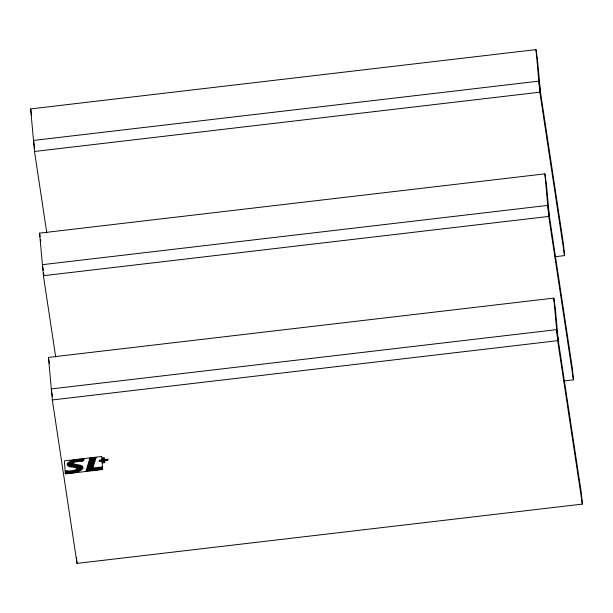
<?xml version="1.0" encoding="UTF-8"?>
<svg xmlns="http://www.w3.org/2000/svg" width="613" height="613" viewBox="0 0 613 613"><rect width="100%" height="100%" fill="white"/><g stroke="black" fill="none" stroke-linecap="round" stroke-linejoin="round"><path stroke-width="0.92" d="M67.039 464.593L67.56 462.915M65.262 473.267L66.104 470.546M67.614 465.665L68.748 461.995M66.158 473.29L66.978 470.623M68.319 466.294L69.859 461.298M67.055 473.305L67.859 470.707M69.116 466.623L70.916 460.807M67.943 473.328L68.733 470.784M69.943 466.868L71.928 460.447M68.848 473.32L69.644 470.753M70.794 467.022L72.924 460.133M69.775 473.251L70.556 470.707M71.66 467.144L73.897 459.903M72.533 467.236L74.855 459.712M71.621 473.113L72.418 470.508M73.399 467.344L74.418 464.049M74.955 462.309L75.805 459.566M72.541 473.044L73.368 470.347M74.265 467.458L75.269 464.217M75.951 462.003L76.748 459.428M73.483 472.907L74.357 470.071M75.108 467.65L76.119 464.378M76.901 461.834L77.675 459.352M74.426 472.761L75.384 469.681M75.912 467.949L76.985 464.485M75.384 472.585L77.851 464.593M78.77 461.627L79.521 459.198M76.357 472.362L78.709 464.754M79.69 461.574L80.449 459.114M77.338 472.11L79.56 464.915M80.602 461.535L81.36 459.068M78.341 471.772L80.403 465.091M81.483 461.589L82.265 459.076M79.368 471.359L81.215 465.382M82.372 461.643L83.161 459.083M80.426 470.853L82.004 465.75M83.521 460.823L84.058 459.091M81.567 470.094L82.701 466.409M82.694 468.937L83.107 467.612M85.904 471.182L89.927 458.156M86.655 471.098L90.686 458.064M87.59 470.983L91.621 457.957M88.525 470.876L92.555 457.842M89.46 470.769L93.49 457.735M90.395 470.654L94.425 457.627M91.329 470.546L95.36 457.52M92.264 470.439L93.069 467.842M93.199 470.332L94.004 467.734M94.134 470.217L94.938 467.627M95.069 470.11L95.873 467.512M96.011 470.002L96.808 467.405M99.107 461.52L99.559 460.049M96.946 469.887L97.743 467.298M99.888 461.428L100.34 459.957M97.881 469.78L98.678 467.183M100.662 461.336L101.114 459.865M98.816 469.673L99.612 467.075M101.444 461.244L101.896 459.773M102.103 459.099L102.494 457.827M103.275 457.742L102.256 461.145M99.75 469.558L100.547 466.968M100.685 469.451L101.482 466.853M103.176 462.915L104.677 458.072M101.62 469.343L102.417 466.746M103.957 462.823L105.007 459.413M104.731 462.731L104.953 462.01M105.336 460.784L105.788 459.321M106.11 460.692L106.57 459.229M106.892 460.601L107.344 459.137M70.694 473.182L71.476 470.669M92.9 467.865L96.149 457.428M102.386 463.007L104.057 457.65M77.836 461.689L78.594 459.275M107.673 460.509L108.141 459.045M46.787 232.718L34.504 151.472L30.65 108.899L535.977 49.615L537.455 59.392L540.306 90.923M34.504 151.472L539.831 92.188L564.535 255.613L555.041 256.724M55.691 356.958L43.408 275.712L39.554 233.147L544.88 173.854L546.359 183.632L549.21 215.171M43.408 275.712L548.735 216.427L573.446 379.853L563.945 380.972M51.852 392.473L51.316 388.918L556.642 329.633L581.354 493.059L582.35 504.101L77.023 563.385L52.32 399.96L48.465 357.387L553.784 298.102L555.263 307.879L558.121 339.41M52.32 399.96L557.638 340.667L582.35 504.101M30.65 108.899L31.592 115.121M34.65 147.994L33.508 140.438L538.827 81.146L563.539 244.579L564.535 255.613M39.554 233.147L40.09 236.702M40.496 239.369L40.764 241.147M43.27 270.348L42.412 264.678L547.738 205.393L572.442 368.819L573.446 379.853M43.623 272.678L43.891 274.455M48.465 357.387L49.4 363.609M52.028 393.646L52.457 396.481M535.977 49.615L539.831 92.188M544.88 173.854L548.735 216.427M553.784 298.102L557.638 340.667M76.525 557.868L77.023 563.385M101.681 456.509L64.373 460.884L65.307 473.887L102.616 469.512L101.681 456.509"/></g></svg>
